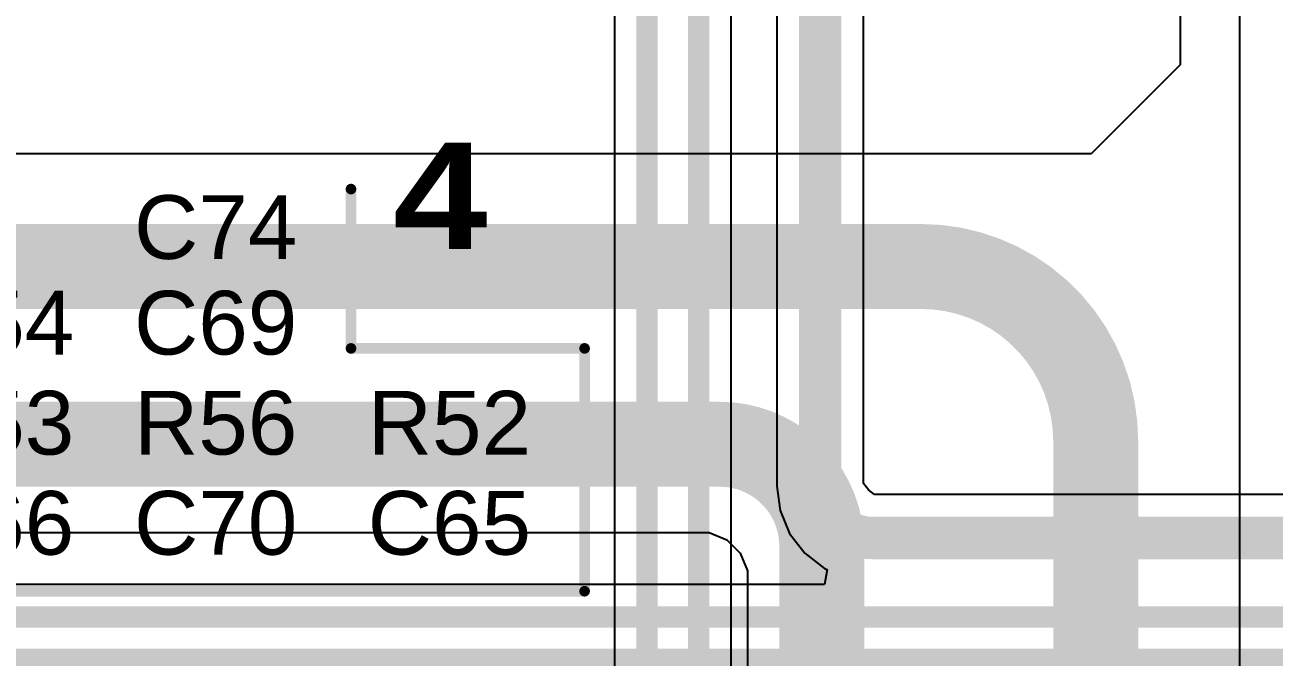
# Model space of a CAD drawing. Header units: inches. Extents: x 0 to 12.2, y 0 to 7.
# Drawn here: x 1.798 to 2.386, y 2.976 to 3.274 of the extents above; entities that cross this region are included whole.
import ezdxf

# ---------------------------------------------------------------- set-up
doc = ezdxf.new("R2010")
doc.units = ezdxf.units.IN
doc.header["$MEASUREMENT"] = 0
for name, color, linetype in [('Bottom Layer', 5, 'Continuous'), ('Layer 2', 76, 'Continuous'), ('Top Layer', 1, 'Continuous'), ('Top Overlay', 2, 'Continuous')]:
    doc.layers.add(name, color=color, linetype=linetype)
doc.styles.add('Arial', font='', dxfattribs={"height": 0.2})
doc.styles.add('Arial Black_Bold', font='', dxfattribs={"height": 0.2})
doc.styles.get('Arial').set_extended_font_data('Arial')
doc.styles.get('Arial Black_Bold').set_extended_font_data('Arial Black', bold=True)

msp = doc.modelspace()

# ---------------------------------------------------------------- linework, layer by layer
at = {"layer": 'Bottom Layer'}
for p, q in [((2.15211, 3.30217), (2.15211, 3.0567)), ((2.19289, 3.05778), (2.19289, 3.30217)), ((2.19519, 3.05488), (2.19289, 3.05778)), ((2.15211, 3.0567), (2.15213, 3.05659)), ((2.15213, 3.05659), (2.15364, 3.04508)), ((2.19809, 3.05259), (2.19519, 3.05488)), ((3.07543, 3.05259), (2.19809, 3.05259)), ((2.15364, 3.04508), (2.15813, 3.03426)), ((2.15813, 3.03426), (2.16526, 3.02496)), ((2.16526, 3.02496), (2.17456, 3.01782)), ((2.17584, 3.01729), (2.17445, 3.01029)), ((2.17456, 3.01782), (2.17584, 3.01729)), ((2.17445, 3.01029), (1.75216, 3.01029))]:
    msp.add_line(p, q, dxfattribs=at)
for points in [[(2.1725, 3.0567, 0.02, 0.02, 0), (2.1725, 3.30994, 0.02, 0.02, 0)], [(2.19701, 3.03219, 0.02, 0.02, -0.414214), (2.1725, 3.0567, 0.02, 0.02, 0)], [(2.19701, 3.03219, 0.02, 0.02, 0), (3.07543, 3.03219, 0.02, 0.02, 0)], [(0.973, 2.995, 0.01, 0.01, 0), (3.04871, 2.995, 0.01, 0.01, 0)], [(0.97025, 2.975, 0.01, 0.01, 0), (3.03095, 2.975, 0.01, 0.01, 0)]]:
    msp.add_lwpolyline(points, format="xyseb", dxfattribs=at)
for points in [[(2.1675, 3.0567, 0.01, 0.01, 1), (2.1775, 3.0567, 0.01, 0.01, 1)], [(2.1675, 3.0567, 0.01, 0.01, 1), (2.1775, 3.0567, 0.01, 0.01, 1)], [(2.19201, 3.03219, 0.01, 0.01, 1), (2.20201, 3.03219, 0.01, 0.01, 1)], [(2.19201, 3.03219, 0.01, 0.01, 1), (2.20201, 3.03219, 0.01, 0.01, 1)]]:
    msp.add_lwpolyline(points, format="xyseb", close=True, dxfattribs=at)
at = {"layer": 'Layer 2'}
for p, q in [((2.37, 2.95377), (2.37, 4.15462)), ((2.34201, 3.58816), (2.34201, 3.25489)), ((2.34201, 3.25489), (2.30012, 3.213)), ((2.30012, 3.213), (1.52, 3.213)), ((1.545, 3.03473), (2.11581, 3.03473)), ((2.11581, 3.03473), (2.12029, 3.03473)), ((2.12029, 3.03473), (2.12856, 3.03131)), ((2.12856, 3.03131), (2.13489, 3.02497)), ((2.13489, 3.02497), (2.13832, 3.0167)), ((2.13832, 3.0167), (2.13832, 3.01222)), ((2.13832, 3.01222), (2.13832, 3.01222)), ((2.13832, 3.01222), (2.13832, 3.01222)), ((2.13832, 3.01222), (2.13832, 2.89649))]:
    msp.add_line(p, q, dxfattribs=at)
for points in [[(1.668, 3.16, 0.04, 0.04, 0), (2.22, 3.16, 0.04, 0.04, 0)], [(2.22, 3.16, 0.04, 0.04, -0.414214), (2.30217, 3.07783, 0.04, 0.04, 0)], [(1.5936, 3.0763, 0.04, 0.04, 0), (2.12529, 3.0763, 0.04, 0.04, 0)], [(2.12529, 3.0763, 0.04, 0.04, -0.414214), (2.17325, 3.02834, 0.04, 0.04, 0)], [(2.30217, 2.72726, 0.04, 0.04, 0), (2.30217, 3.07783, 0.04, 0.04, 0)], [(2.17325, 2.84532, 0.04, 0.04, 0), (2.17325, 3.02834, 0.04, 0.04, 0)]]:
    msp.add_lwpolyline(points, format="xyseb", dxfattribs=at)
for points in [[(2.21, 3.16, 0.02, 0.02, 1), (2.23, 3.16, 0.02, 0.02, 1)], [(2.21, 3.16, 0.02, 0.02, 1), (2.23, 3.16, 0.02, 0.02, 1)], [(2.11529, 3.0763, 0.02, 0.02, 1), (2.13529, 3.0763, 0.02, 0.02, 1)], [(2.11529, 3.0763, 0.02, 0.02, 1), (2.13529, 3.0763, 0.02, 0.02, 1)], [(2.29217, 3.07783, 0.02, 0.02, 1), (2.31217, 3.07783, 0.02, 0.02, 1)], [(2.29217, 3.07783, 0.02, 0.02, 1), (2.31217, 3.07783, 0.02, 0.02, 1)], [(2.16325, 3.02834, 0.02, 0.02, 1), (2.18325, 3.02834, 0.02, 0.02, 1)], [(2.16325, 3.02834, 0.02, 0.02, 1), (2.18325, 3.02834, 0.02, 0.02, 1)]]:
    msp.add_lwpolyline(points, format="xyseb", close=True, dxfattribs=at)
at = {"layer": 'Top Layer'}
for p, q in [((2.13059, 2.89432), (2.13059, 3.494)), ((2.07571, 3.46537), (2.07571, 2.86678))]:
    msp.add_line(p, q, dxfattribs=at)
for points in [[(2.1153, 2.88877, 0.01, 0.01, 0), (2.1153, 3.494, 0.01, 0.01, 0)], [(2.091, 2.86123, 0.01, 0.01, 0), (2.091, 3.46706, 0.01, 0.01, 0)]]:
    msp.add_lwpolyline(points, format="xyseb", dxfattribs=at)
at = {"layer": 'Top Overlay'}
for points in [[(1.95166, 3.12143, 0.005, 0.005, 0), (1.95166, 3.19643, 0.005, 0.005, 0)], [(1.95166, 3.12143, 0.005, 0.005, 0), (2.06161, 3.12143, 0.005, 0.005, 0)], [(2.06161, 3.00712, 0.005, 0.005, 0), (2.06161, 3.12143, 0.005, 0.005, 0)], [(1.72029, 3.00712, 0.005, 0.005, 0), (2.06161, 3.00712, 0.005, 0.005, 0)]]:
    msp.add_lwpolyline(points, format="xyseb", dxfattribs=at)
for points in [[(1.95041, 3.19643, 0.0025, 0.0025, 1), (1.95291, 3.19643, 0.0025, 0.0025, 1)], [(1.95041, 3.12143, 0.0025, 0.0025, 1), (1.95291, 3.12143, 0.0025, 0.0025, 1)], [(1.95041, 3.12143, 0.0025, 0.0025, 1), (1.95291, 3.12143, 0.0025, 0.0025, 1)], [(2.06036, 3.12143, 0.0025, 0.0025, 1), (2.06286, 3.12143, 0.0025, 0.0025, 1)], [(2.06036, 3.12143, 0.0025, 0.0025, 1), (2.06286, 3.12143, 0.0025, 0.0025, 1)], [(2.06036, 3.00712, 0.0025, 0.0025, 1), (2.06286, 3.00712, 0.0025, 0.0025, 1)], [(2.06036, 3.00712, 0.0025, 0.0025, 1), (2.06286, 3.00712, 0.0025, 0.0025, 1)]]:
    msp.add_lwpolyline(points, format="xyseb", close=True, dxfattribs=at)

# ---------------------------------------------------------------- texts
for s, height, style, p in [('4', 0.05, 'Arial Black_Bold', (1.97149, 3.16824)), ('C74', 0.03, 'Arial', (1.84952, 3.16355)), ('R54', 0.03, 'Arial', (1.74452, 3.11855)), ('C69', 0.03, 'Arial', (1.84952, 3.11855)), ('R53', 0.03, 'Arial', (1.74452, 3.07144)), ('R56', 0.03, 'Arial', (1.84952, 3.07144)), ('R52', 0.03, 'Arial', (1.95952, 3.07144)), ('C66', 0.03, 'Arial', (1.74452, 3.02431)), ('C70', 0.03, 'Arial', (1.84952, 3.02431)), ('C65', 0.03, 'Arial', (1.95952, 3.02431))]:
    msp.add_text(s, height=height, dxfattribs=dict(at, style=style)).set_placement(p)

doc.saveas('drawing.dxf')
